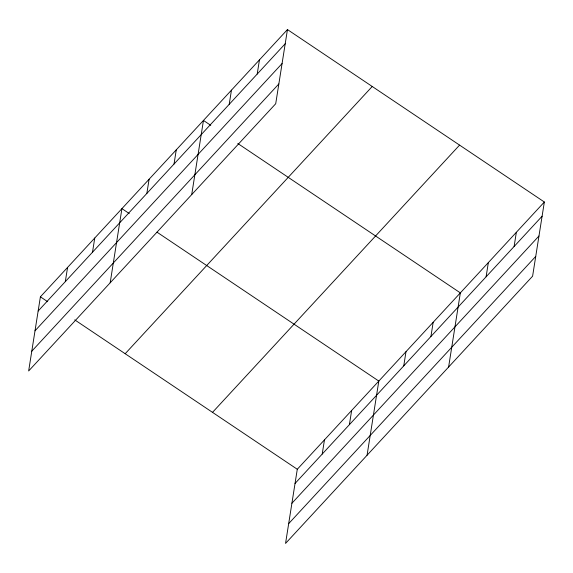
<?xml version="1.0" encoding="UTF-8"?>
<svg xmlns="http://www.w3.org/2000/svg" width="573" height="573" viewBox="0 0 573 573"><rect width="100%" height="100%" fill="white"/><g stroke="black" fill="none" stroke-linecap="round" stroke-linejoin="round"><path stroke-width="0.86" d="M287.453 29.574L40.397 296.821L28.65 370.982L275.713 103.734L287.453 29.574L544.35 202.018L532.604 276.179L285.547 543.426L297.287 469.266L544.35 202.018M65.322 281.622L67.571 267.419M92.504 252.22L94.753 238.024M110.181 282.79L121.927 208.629L129.233 213.536M146.853 193.43L149.102 179.234M174.027 164.036L176.276 149.832M191.711 194.598L203.458 120.437L210.764 125.344M229.207 104.35L231.456 90.147M257.205 74.06L259.454 59.864M322.219 454.067L324.468 439.871M349.394 424.672L351.643 410.469M367.071 455.234L378.817 381.074L157.002 232.172M403.75 365.875L405.999 351.679M430.925 336.48L433.174 322.277M448.602 367.042L460.348 292.882L237.802 143.494M486.097 276.795L488.346 262.599M514.103 246.505L516.352 232.309M38.147 311.017L285.204 43.77M35.01 330.807L282.074 63.56M31.787 351.192L278.843 83.945M125.172 353.727L372.228 86.48M212.519 412.359L459.575 145.112M295.038 483.462L542.101 216.222M291.908 503.252L538.964 236.004M288.677 523.636L535.741 256.396M40.397 296.821L47.702 301.727M74.748 319.877L297.287 469.266"/></g></svg>
